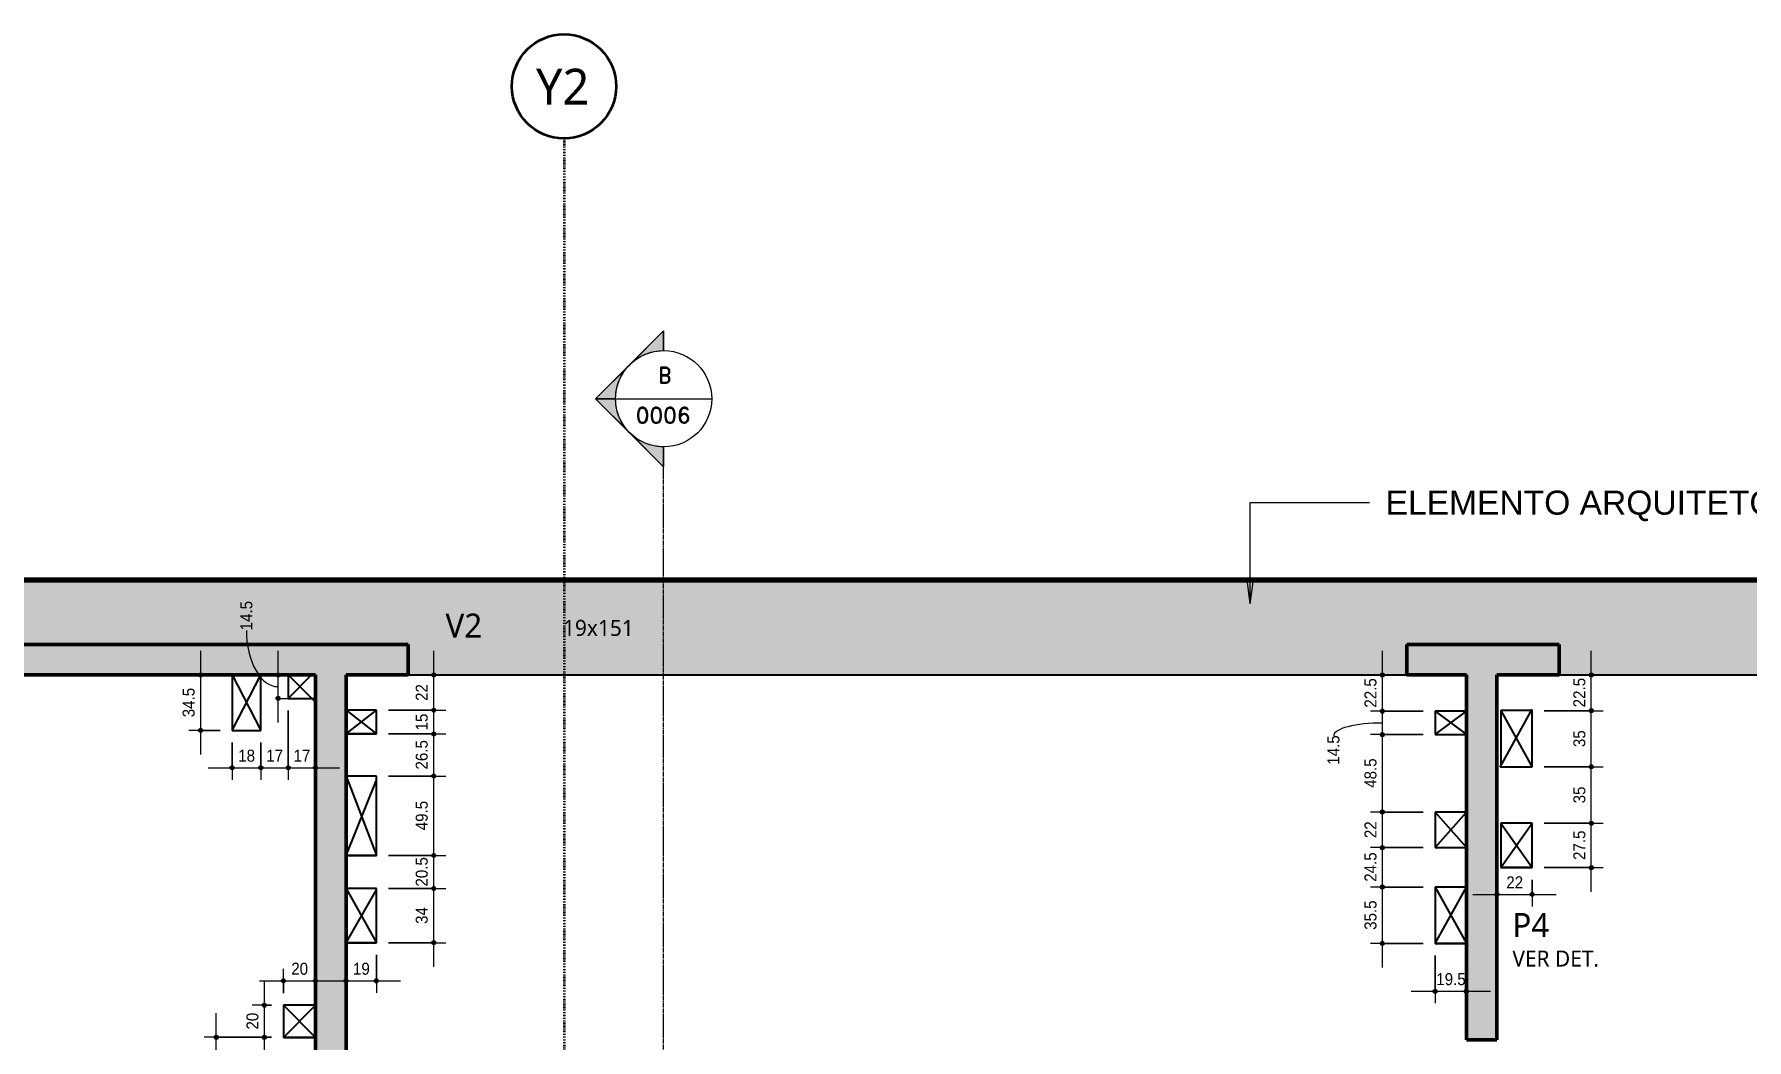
# Model space of a CAD drawing. Header units: centimetres. Extents: x -1984 to 34419, y -3196 to 88064.
# Drawn here: x -82 to 986, y 461 to 1088 of the extents above; entities that cross this region are included whole.
import ezdxf

# ---------------------------------------------------------------- set-up
doc = ezdxf.new("R2010")
doc.units = ezdxf.units.CM
doc.linetypes.add('Centro de 6 mm', pattern=[1.32, 0.6, -0.24, 0.24, -0.24])
doc.linetypes.add('Dash dot', pattern=[1.5875, 0.635, -0.47625, 0, -0.47625])
for name, color, linetype, lineweight in [('A-ANNO-DIMS', 7, 'Continuous', 9), ('A-ANNO-DIMS-50', 7, 'Continuous', 9), ('A-DETL-THIN', 7, 'Continuous', 25), ('A-FLOR', 7, 'Continuous', 25), ('G-ANNO-SYMB', 7, 'Continuous', 9), ('G-ANNO-TEXT', 7, 'Continuous', 9), ('S-BEAM', 7, 'Continuous', 25), ('S-BEAM-IDEN', 7, 'Continuous', 9), ('S-COLS', 7, 'Continuous', 25), ('S-COLS-IDEN', 7, 'Continuous', 9), ('S-GRID', 7, 'Continuous', 9), ('S-GRID-IDEN', 7, 'Continuous', 9)]:
    doc.layers.add(name, color=color, linetype=linetype, lineweight=lineweight)
doc.styles.add('Arial', font='arial.ttf', dxfattribs={"height": 15})
doc.styles.add('Arial_1', font='arial.ttf', dxfattribs={"width": 0.9, "height": 7.5})
doc.styles.add('Gadugi', font='gadugi.ttf', dxfattribs={"height": 15})
doc.styles.add('Gadugi_1', font='gadugi.ttf', dxfattribs={"height": 10})
doc.styles.add('Gadugi_2', font='gadugi.ttf', dxfattribs={"height": 0.2})
doc.styles.add('Gadugi_5', font='gadugi.ttf', dxfattribs={"height": 22.5})
doc.styles.add('RomanD', font='romand__.ttf', dxfattribs={"height": 10})
doc.dimstyles.new('PED_1_5mm_ESQ', dxfattribs={"dimscale": 30.48, "dimtxt": 7.651945, "dimasz": 0.328084, "dimexe": 0.246063, "dimexo": 0.246063, "dimgap": 0.049213, "dimtad": 1, "dimdec": 1, "dimrnd": 0.5, "dimdsep": 46, "dimtxsty": 'Arial_1', "dimblk1": 'DOTSMALL', "dimblk2": 'DOTSMALL', "dimsah": 1, "dimcen": 0.09, "dimdle": 0.492126, "dimazin": 0, "dimtfac": 1, "dimtdec": 4, "dimtix": 1, "dimtmove": 0, "dimatfit": 3, "dimfxl": 1, "dimtvp": 1, "dimtolj": 1, "dimtzin": 0, "dimarcsym": 2})
doc.dimstyles.new('PED_1_5mm_ESQ_2', dxfattribs={"dimscale": 30.48, "dimtxt": 7.651945, "dimasz": 0.328084, "dimexe": 0.246063, "dimexo": 0.246063, "dimgap": 0.049213, "dimtad": 1, "dimdec": 1, "dimrnd": 0.5, "dimdsep": 46, "dimtxsty": 'Arial_1', "dimblk1": 'DOTSMALL', "dimblk2": 'DOTSMALL', "dimsah": 1, "dimcen": 0.09, "dimdle": 0.492126, "dimazin": 0, "dimtfac": 1, "dimtdec": 4, "dimtix": 1, "dimtmove": 1, "dimatfit": 3, "dimfxl": 1, "dimtvp": 1, "dimtolj": 1, "dimtzin": 0, "dimarcsym": 2})

# ---------------------------------------------------------------- blocks, each defined once
blk = doc.blocks.new('TQS - Pilar Polig_5 - TQS Column-3763463-PL F 001 - FORMA DO 4º PAVIMENTO')
at = {"layer": 'S-COLS', "true_color": 0x808080}
blk.add_hatch(color=8, dxfattribs=at).paths.add_polyline_path([(9.7, 150.1), (-9.3, 150.1), (-9.3, -77.5), (-48, -77.5), (-48, -96.5), (47, -96.5), (47, -77.5), (9.7, -77.5), (9.7, -62.3)], flags=0)
at = {"layer": 'S-COLS', "lineweight": 50}
for p, q in [((-9.3, -77.5), (-9.3, 150.1)), ((-9.3, 150.1), (9.7, 150.1)), ((9.7, 150.1), (9.7, -77.5)), ((-48, -96.5), (-48, -77.5)), ((-48, -77.5), (-9.3, -77.5)), ((9.7, -77.5), (47, -77.5)), ((47, -77.5), (47, -96.5)), ((47, -96.5), (-48, -96.5))]:
    blk.add_line(p, q, dxfattribs=at)
blk = doc.blocks.new('PED_TAG_PILAR_R04 - PILAR VER DET_-2523782-PL F 001 - FORMA DO 4º PAVIMENTO')
at = {"layer": 'S-COLS-IDEN', "insert": (0.115, -0.633), "char_height": 0.2, "width": 1.37089, "attachment_point": 1, "style": 'Gadugi_2'}
blk.add_mtext('VER DET.', dxfattribs=at)
blk = doc.blocks.new('Corte - M_Cabeça do corte - Preenchida-2060824-PL F 001 - FORMA DO 4º PAVIMENTO')
at = {"layer": 'G-ANNO-SYMB'}
h = blk.add_hatch(color=256, dxfattribs=at)
edge = h.paths.add_edge_path(flags=0)
edge.add_line((-0.6, 0.849), (-0.6, 0.6))
edge.add_arc((-0.6, 0), 0.6, 90, 135)
edge.add_line((-1.024, 0.424), (-0.6, 0.849))
h = blk.add_hatch(color=256, dxfattribs=at)
edge = h.paths.add_edge_path(flags=0)
edge.add_line((-0.6, 0.849), (-0.176, 0.424))
edge.add_arc((-0.6, 0), 0.6, 45, 90)
edge.add_line((-0.6, 0.6), (-0.6, 0.849))
h = blk.add_hatch(color=256, dxfattribs=at)
edge = h.paths.add_edge_path(flags=0)
edge.add_line((-1.449, 0), (-1.024, 0.424))
edge.add_arc((-0.6, 0), 0.6, 135, 180)
edge.add_line((-1.2, 0), (-1.449, 0))
h = blk.add_hatch(color=256, dxfattribs=at)
edge = h.paths.add_edge_path(flags=0)
edge.add_line((0.249, 0), (0, 0))
edge.add_arc((-0.6, 0), 0.6, 360, 405)
edge.add_line((-0.176, 0.424), (0.249, 0))
for p, q in [((-0.6, 0.849), (-1.449, 0)), ((-0.6, 0.849), (-1.024, 0.424)), ((-0.6, 0.849), (0.249, 0)), ((-0.6, 0.6), (-0.6, 0.849)), ((-0.6, 0.849), (-0.6, 0.6)), ((-0.176, 0.424), (-0.6, 0.849)), ((-1.024, 0.424), (-1.449, 0)), ((0.249, 0), (-0.176, 0.424)), ((-1.449, 0), (-1.2, 0)), ((0, 0), (0.249, 0)), ((-1.2, 0), (-1.449, 0)), ((0, 0), (0.249, 0))]:
    blk.add_line(p, q, dxfattribs=at)
for start, end in [(360, 180), (90, 135), (45, 90), (135, 180), (360, 45), (180, 360)]:
    blk.add_arc((-0.6, 0), 0.6, start, end, dxfattribs=at)
blk = doc.blocks.new('Eixo - Y2-2173031-PL F 001 - FORMA DO 4º PAVIMENTO')
at = {"layer": 'S-GRID-IDEN', "color": 40, "lineweight": 35, "true_color": 0xffc000}
blk.add_circle((0, 0), 0.65, dxfattribs=at)
blk = doc.blocks.new('DIMBLOCK106-PL F 001 - FORMA DO 4º PAVIMENTO')
at = {"layer": 'A-ANNO-DIMS-50'}
h = blk.add_hatch(color=256, dxfattribs=at)
edge = h.paths.add_edge_path(flags=0)
edge.add_arc((41.1, 630.2), 1.25, 0, 360)
h = blk.add_hatch(color=256, dxfattribs=at)
edge = h.paths.add_edge_path(flags=0)
edge.add_arc((59, 630.2), 1.25, 0, 360)
for p, q in [((41.1, 646), (41.1, 622.7)), ((41.1, 630.2), (41.1, 646)), ((59, 646), (59, 622.7)), ((59, 630.2), (59, 646)), ((26.1, 630.2), (59, 630.2))]:
    blk.add_line(p, q, dxfattribs=at)
for centre in [(41.1, 630.2), (59, 630.2)]:
    blk.add_circle(centre, 1.25, dxfattribs=at)
at = {"layer": 'A-ANNO-DIMS-50', "color": 0, "insert": (44.9, 641.5), "char_height": 7.5, "width": 12.431, "attachment_point": 1, "line_spacing_factor": 0.941778, "style": 'Arial_1'}
blk.add_mtext('18', dxfattribs=at)
blk = doc.blocks.new('_DotSmall')
at = {"color": 0, "linetype": 'ByBlock', "const_width": 0.5}
blk.add_lwpolyline([(-0.0625, 0, 1), (0.0625, 0, 1)], format="xyb", close=True, dxfattribs=at)
blk = doc.blocks.new('DIMBLOCK107-PL F 001 - FORMA DO 4º PAVIMENTO')
at = {"layer": 'A-ANNO-DIMS-50'}
h = blk.add_hatch(color=256, dxfattribs=at)
edge = h.paths.add_edge_path(flags=0)
edge.add_arc((59, 630.2), 1.25, 0, 360)
h = blk.add_hatch(color=256, dxfattribs=at)
edge = h.paths.add_edge_path(flags=0)
edge.add_arc((76.1, 630.2), 1.25, 0, 360)
for p, q in [((76.1, 666), (76.1, 622.7)), ((76.1, 630.2), (76.1, 666)), ((59, 646), (59, 622.7)), ((59, 630.2), (59, 646)), ((59, 630.2), (76.1, 630.2))]:
    blk.add_line(p, q, dxfattribs=at)
for centre in [(59, 630.2), (76.1, 630.2)]:
    blk.add_circle(centre, 1.25, dxfattribs=at)
at = {"layer": 'A-ANNO-DIMS-50', "color": 0, "insert": (62.4, 641.5), "char_height": 7.5, "width": 12.431, "attachment_point": 1, "line_spacing_factor": 0.941778, "style": 'Arial_1'}
blk.add_mtext('17', dxfattribs=at)
blk = doc.blocks.new('DIMBLOCK108-PL F 001 - FORMA DO 4º PAVIMENTO')
at = {"layer": 'A-ANNO-DIMS-50'}
h = blk.add_hatch(color=256, dxfattribs=at)
edge = h.paths.add_edge_path(flags=0)
edge.add_arc((76.1, 630.2), 1.25, 0, 360)
h = blk.add_hatch(color=256, dxfattribs=at)
edge = h.paths.add_edge_path(flags=0)
edge.add_arc((93.1, 630.2), 1.25, 0, 360)
for p, q in [((76.1, 666), (76.1, 622.7)), ((76.1, 630.2), (76.1, 666)), ((93.1, 624.5), (93.1, 637.7)), ((76.1, 630.2), (108.1, 630.2)), ((93.1, 630.2), (93.1, 624.5))]:
    blk.add_line(p, q, dxfattribs=at)
for centre in [(76.1, 630.2), (93.1, 630.2)]:
    blk.add_circle(centre, 1.25, dxfattribs=at)
at = {"layer": 'A-ANNO-DIMS-50', "color": 0, "insert": (79.4, 641.5), "char_height": 7.5, "width": 12.431, "attachment_point": 1, "line_spacing_factor": 0.941778, "style": 'Arial_1'}
blk.add_mtext('17', dxfattribs=at)
blk = doc.blocks.new('DIMBLOCK109-PL F 001 - FORMA DO 4º PAVIMENTO')
at = {"layer": 'A-ANNO-DIMS-50'}
h = blk.add_hatch(color=256, dxfattribs=at)
edge = h.paths.add_edge_path(flags=0)
edge.add_arc((21.5, 688.1), 1.25, 0, 360)
h = blk.add_hatch(color=256, dxfattribs=at)
edge = h.paths.add_edge_path(flags=0)
edge.add_arc((21.5, 653.5), 1.25, 0, 360)
for p, q in [((21.5, 638.5), (21.5, 703.1)), ((27.2, 688.1), (14, 688.1)), ((21.5, 688.1), (27.2, 688.1)), ((33.6, 653.5), (14, 653.5)), ((21.5, 653.5), (33.6, 653.5))]:
    blk.add_line(p, q, dxfattribs=at)
for centre in [(21.5, 688.1), (21.5, 653.5)]:
    blk.add_circle(centre, 1.25, dxfattribs=at)
at = {"layer": 'A-ANNO-DIMS-50', "color": 0, "insert": (10.2, 661.7), "char_height": 7.5, "width": 21.755, "attachment_point": 1, "rotation": 90, "line_spacing_factor": 0.941778, "style": 'Arial_1'}
blk.add_mtext('34.5', dxfattribs=at)
blk = doc.blocks.new('DIMBLOCK110-PL F 001 - FORMA DO 4º PAVIMENTO')
at = {"layer": 'A-ANNO-DIMS-50'}
h = blk.add_hatch(color=256, dxfattribs=at)
edge = h.paths.add_edge_path(flags=0)
edge.add_arc((69.8, 688.1), 1.25, 0, 360)
h = blk.add_hatch(color=256, dxfattribs=at)
edge = h.paths.add_edge_path(flags=0)
edge.add_arc((69.8, 673.5), 1.25, 0, 360)
for p, q in [((69.8, 658.5), (69.8, 703.1)), ((75.6, 688.1), (62.3, 688.1)), ((69.8, 688.1), (75.6, 688.1)), ((68.6, 673.5), (77.3, 673.5)), ((69.8, 673.5), (68.6, 673.5))]:
    blk.add_line(p, q, dxfattribs=at)
for centre in [(69.8, 688.1), (69.8, 673.5)]:
    blk.add_circle(centre, 1.25, dxfattribs=at)
blk.add_ellipse((69.8, 715.9), major_axis=(0, 35.1), ratio=0.564673, start_param=1.570796, end_param=3.141593, dxfattribs=at)
at = {"layer": 'A-ANNO-DIMS-50', "color": 0, "insert": (46.2, 715.9), "char_height": 7.5, "width": 21.755, "attachment_point": 1, "rotation": 90, "line_spacing_factor": 0.941778, "style": 'Arial_1'}
blk.add_mtext('14.5', dxfattribs=at)
blk = doc.blocks.new('DIMBLOCK111-PL F 001 - FORMA DO 4º PAVIMENTO')
at = {"layer": 'A-ANNO-DIMS-50'}
h = blk.add_hatch(color=256, dxfattribs=at)
edge = h.paths.add_edge_path(flags=0)
edge.add_arc((166.9, 554.9), 1.25, 0, 360)
h = blk.add_hatch(color=256, dxfattribs=at)
edge = h.paths.add_edge_path(flags=0)
edge.add_arc((166.9, 521.1), 1.25, 0, 360)
for p, q in [((138.6, 554.9), (174.4, 554.9)), ((166.9, 554.9), (138.6, 554.9)), ((166.9, 506.1), (166.9, 554.9)), ((138.6, 521.1), (174.4, 521.1)), ((166.9, 521.1), (138.6, 521.1))]:
    blk.add_line(p, q, dxfattribs=at)
for centre in [(166.9, 554.9), (166.9, 521.1)]:
    blk.add_circle(centre, 1.25, dxfattribs=at)
at = {"layer": 'A-ANNO-DIMS-50', "color": 0, "insert": (155.6, 532.8), "char_height": 7.5, "width": 12.431, "attachment_point": 1, "rotation": 90, "line_spacing_factor": 0.941778, "style": 'Arial_1'}
blk.add_mtext('34', dxfattribs=at)
blk = doc.blocks.new('DIMBLOCK112-PL F 001 - FORMA DO 4º PAVIMENTO')
at = {"layer": 'A-ANNO-DIMS-50'}
h = blk.add_hatch(color=256, dxfattribs=at)
edge = h.paths.add_edge_path(flags=0)
edge.add_arc((166.9, 575.5), 1.25, 0, 360)
h = blk.add_hatch(color=256, dxfattribs=at)
edge = h.paths.add_edge_path(flags=0)
edge.add_arc((166.9, 554.9), 1.25, 0, 360)
for p, q in [((138.6, 575.5), (174.4, 575.5)), ((166.9, 575.5), (138.6, 575.5)), ((166.9, 554.9), (166.9, 575.5)), ((138.6, 554.9), (174.4, 554.9)), ((166.9, 554.9), (138.6, 554.9))]:
    blk.add_line(p, q, dxfattribs=at)
for centre in [(166.9, 575.5), (166.9, 554.9)]:
    blk.add_circle(centre, 1.25, dxfattribs=at)
at = {"layer": 'A-ANNO-DIMS-50', "color": 0, "insert": (155.6, 556.1), "char_height": 7.5, "width": 21.755, "attachment_point": 1, "rotation": 90, "line_spacing_factor": 0.941778, "style": 'Arial_1'}
blk.add_mtext('20.5', dxfattribs=at)
blk = doc.blocks.new('DIMBLOCK113-PL F 001 - FORMA DO 4º PAVIMENTO')
at = {"layer": 'A-ANNO-DIMS-50'}
h = blk.add_hatch(color=256, dxfattribs=at)
edge = h.paths.add_edge_path(flags=0)
edge.add_arc((166.9, 625), 1.25, 0, 360)
h = blk.add_hatch(color=256, dxfattribs=at)
edge = h.paths.add_edge_path(flags=0)
edge.add_arc((166.9, 575.5), 1.25, 0, 360)
for p, q in [((138.6, 625), (174.4, 625)), ((166.9, 625), (138.6, 625)), ((166.9, 575.5), (166.9, 625)), ((138.6, 575.5), (174.4, 575.5)), ((166.9, 575.5), (138.6, 575.5))]:
    blk.add_line(p, q, dxfattribs=at)
for centre in [(166.9, 625), (166.9, 575.5)]:
    blk.add_circle(centre, 1.25, dxfattribs=at)
at = {"layer": 'A-ANNO-DIMS-50', "color": 0, "insert": (155.6, 591.2), "char_height": 7.5, "width": 21.755, "attachment_point": 1, "rotation": 90, "line_spacing_factor": 0.941778, "style": 'Arial_1'}
blk.add_mtext('49.5', dxfattribs=at)
blk = doc.blocks.new('DIMBLOCK114-PL F 001 - FORMA DO 4º PAVIMENTO')
at = {"layer": 'A-ANNO-DIMS-50'}
h = blk.add_hatch(color=256, dxfattribs=at)
edge = h.paths.add_edge_path(flags=0)
edge.add_arc((166.9, 651.3), 1.25, 0, 360)
h = blk.add_hatch(color=256, dxfattribs=at)
edge = h.paths.add_edge_path(flags=0)
edge.add_arc((166.9, 625), 1.25, 0, 360)
for p, q in [((138.6, 651.3), (174.4, 651.3)), ((166.9, 651.3), (138.6, 651.3)), ((166.9, 625), (166.9, 651.3)), ((138.6, 625), (174.4, 625)), ((166.9, 625), (138.6, 625))]:
    blk.add_line(p, q, dxfattribs=at)
for centre in [(166.9, 651.3), (166.9, 625)]:
    blk.add_circle(centre, 1.25, dxfattribs=at)
at = {"layer": 'A-ANNO-DIMS-50', "color": 0, "insert": (155.6, 629.1), "char_height": 7.5, "width": 21.755, "attachment_point": 1, "rotation": 90, "line_spacing_factor": 0.941778, "style": 'Arial_1'}
blk.add_mtext('26.5', dxfattribs=at)
blk = doc.blocks.new('DIMBLOCK115-PL F 001 - FORMA DO 4º PAVIMENTO')
at = {"layer": 'A-ANNO-DIMS-50'}
h = blk.add_hatch(color=256, dxfattribs=at)
edge = h.paths.add_edge_path(flags=0)
edge.add_arc((166.9, 666.1), 1.25, 0, 360)
h = blk.add_hatch(color=256, dxfattribs=at)
edge = h.paths.add_edge_path(flags=0)
edge.add_arc((166.9, 651.3), 1.25, 0, 360)
for p, q in [((138.6, 666.1), (174.4, 666.1)), ((166.9, 666.1), (138.6, 666.1)), ((166.9, 651.3), (166.9, 666.1)), ((138.6, 651.3), (174.4, 651.3)), ((166.9, 651.3), (138.6, 651.3))]:
    blk.add_line(p, q, dxfattribs=at)
for centre in [(166.9, 666.1), (166.9, 651.3)]:
    blk.add_circle(centre, 1.25, dxfattribs=at)
at = {"layer": 'A-ANNO-DIMS-50', "color": 0, "insert": (155.6, 653.5), "char_height": 7.5, "width": 12.431, "attachment_point": 1, "rotation": 90, "line_spacing_factor": 0.941778, "style": 'Arial_1'}
blk.add_mtext('15', dxfattribs=at)
blk = doc.blocks.new('DIMBLOCK116-PL F 001 - FORMA DO 4º PAVIMENTO')
at = {"layer": 'A-ANNO-DIMS-50'}
h = blk.add_hatch(color=256, dxfattribs=at)
edge = h.paths.add_edge_path(flags=0)
edge.add_arc((166.9, 688.1), 1.25, 0, 360)
h = blk.add_hatch(color=256, dxfattribs=at)
edge = h.paths.add_edge_path(flags=0)
edge.add_arc((166.9, 666.1), 1.25, 0, 360)
for p, q in [((166.9, 666.1), (166.9, 703.1)), ((158.4, 688.1), (174.4, 688.1)), ((166.9, 688.1), (158.4, 688.1)), ((138.6, 666.1), (174.4, 666.1)), ((166.9, 666.1), (138.6, 666.1))]:
    blk.add_line(p, q, dxfattribs=at)
for centre in [(166.9, 688.1), (166.9, 666.1)]:
    blk.add_circle(centre, 1.25, dxfattribs=at)
at = {"layer": 'A-ANNO-DIMS-50', "color": 0, "insert": (155.6, 671.9), "char_height": 7.5, "width": 12.431, "attachment_point": 1, "rotation": 90, "line_spacing_factor": 0.941778, "style": 'Arial_1'}
blk.add_mtext('22', dxfattribs=at)
blk = doc.blocks.new('DIMBLOCK117-PL F 001 - FORMA DO 4º PAVIMENTO')
at = {"layer": 'A-ANNO-DIMS-50'}
h = blk.add_hatch(color=256, dxfattribs=at)
edge = h.paths.add_edge_path(flags=0)
edge.add_arc((112.1, 497.3), 1.25, 0, 360)
h = blk.add_hatch(color=256, dxfattribs=at)
edge = h.paths.add_edge_path(flags=0)
edge.add_arc((131.1, 497.3), 1.25, 0, 360)
for p, q in [((131.1, 513.6), (131.1, 489.8)), ((131.1, 497.3), (131.1, 513.6)), ((112.1, 491.6), (112.1, 504.8)), ((97.1, 497.3), (146.1, 497.3)), ((112.1, 497.3), (112.1, 491.6))]:
    blk.add_line(p, q, dxfattribs=at)
for centre in [(112.1, 497.3), (131.1, 497.3)]:
    blk.add_circle(centre, 1.25, dxfattribs=at)
at = {"layer": 'A-ANNO-DIMS-50', "color": 0, "insert": (116.5, 508.6), "char_height": 7.5, "width": 12.431, "attachment_point": 1, "line_spacing_factor": 0.941778, "style": 'Arial_1'}
blk.add_mtext('19', dxfattribs=at)
blk = doc.blocks.new('DIMBLOCK118-PL F 001 - FORMA DO 4º PAVIMENTO')
at = {"layer": 'A-ANNO-DIMS-50'}
h = blk.add_hatch(color=256, dxfattribs=at)
edge = h.paths.add_edge_path(flags=0)
edge.add_arc((61.2, 482.1), 1.25, 0, 360)
h = blk.add_hatch(color=256, dxfattribs=at)
edge = h.paths.add_edge_path(flags=0)
edge.add_arc((61.2, 462.1), 1.25, 0, 360)
for p, q in [((61.2, 447.1), (61.2, 497.1)), ((65.6, 482.1), (53.7, 482.1)), ((61.2, 482.1), (65.6, 482.1)), ((65.6, 462.1), (53.7, 462.1)), ((61.2, 462.1), (65.6, 462.1))]:
    blk.add_line(p, q, dxfattribs=at)
for centre in [(61.2, 482.1), (61.2, 462.1)]:
    blk.add_circle(centre, 1.25, dxfattribs=at)
at = {"layer": 'A-ANNO-DIMS-50', "color": 0, "insert": (50, 466.9), "char_height": 7.5, "width": 12.431, "attachment_point": 1, "rotation": 90, "line_spacing_factor": 0.941778, "style": 'Arial_1'}
blk.add_mtext('20', dxfattribs=at)
blk = doc.blocks.new('DIMBLOCK119-PL F 001 - FORMA DO 4º PAVIMENTO')
at = {"layer": 'A-ANNO-DIMS-50'}
h = blk.add_hatch(color=256, dxfattribs=at)
edge = h.paths.add_edge_path(flags=0)
edge.add_arc((73.1, 497.3), 1.25, 0, 360)
h = blk.add_hatch(color=256, dxfattribs=at)
edge = h.paths.add_edge_path(flags=0)
edge.add_arc((93.1, 497.3), 1.25, 0, 360)
for p, q in [((73.1, 489.6), (73.1, 504.8)), ((93.1, 491.6), (93.1, 504.8)), ((58.1, 497.3), (108.1, 497.3)), ((73.1, 497.3), (73.1, 489.6)), ((93.1, 497.3), (93.1, 491.6))]:
    blk.add_line(p, q, dxfattribs=at)
for centre in [(73.1, 497.3), (93.1, 497.3)]:
    blk.add_circle(centre, 1.25, dxfattribs=at)
at = {"layer": 'A-ANNO-DIMS-50', "color": 0, "insert": (78, 508.6), "char_height": 7.5, "width": 12.431, "attachment_point": 1, "line_spacing_factor": 0.941778, "style": 'Arial_1'}
blk.add_mtext('20', dxfattribs=at)
blk = doc.blocks.new('DIMBLOCK129-PL F 001 - FORMA DO 4º PAVIMENTO')
at = {"layer": 'A-ANNO-DIMS-50'}
h = blk.add_hatch(color=256, dxfattribs=at)
edge = h.paths.add_edge_path(flags=0)
edge.add_arc((31.2, 462.1), 1.25, 0, 360)
h = blk.add_hatch(color=256, dxfattribs=at)
edge = h.paths.add_edge_path(flags=0)
edge.add_arc((31.2, 378.1), 1.25, 0, 360)
for p, q in [((31.2, 378.1), (31.2, 477.1)), ((65.6, 462.1), (23.7, 462.1)), ((31.2, 462.1), (65.6, 462.1)), ((65.6, 378.1), (23.7, 378.1)), ((31.2, 378.1), (65.6, 378.1))]:
    blk.add_line(p, q, dxfattribs=at)
for centre in [(31.2, 462.1), (31.2, 378.1)]:
    blk.add_circle(centre, 1.25, dxfattribs=at)
at = {"layer": 'A-ANNO-DIMS-50', "color": 0, "insert": (20, 414.9), "char_height": 7.5, "width": 12.431, "attachment_point": 1, "rotation": 90, "line_spacing_factor": 0.941778, "style": 'Arial_1'}
blk.add_mtext('84', dxfattribs=at)
blk = doc.blocks.new('DIMBLOCK142-PL F 001 - FORMA DO 4º PAVIMENTO')
at = {"layer": 'A-ANNO-DIMS-50'}
h = blk.add_hatch(color=256, dxfattribs=at)
edge = h.paths.add_edge_path(flags=0)
edge.add_arc((758.7, 555.8), 1.25, 0, 360)
h = blk.add_hatch(color=256, dxfattribs=at)
edge = h.paths.add_edge_path(flags=0)
edge.add_arc((758.7, 520.6), 1.25, 0, 360)
for p, q in [((784.1, 555.8), (751.2, 555.8)), ((758.7, 505.6), (758.7, 555.8)), ((758.7, 555.8), (784.1, 555.8)), ((784.1, 520.6), (751.2, 520.6)), ((758.7, 520.6), (784.1, 520.6))]:
    blk.add_line(p, q, dxfattribs=at)
for centre in [(758.7, 555.8), (758.7, 520.6)]:
    blk.add_circle(centre, 1.25, dxfattribs=at)
at = {"layer": 'A-ANNO-DIMS-50', "color": 0, "insert": (747.5, 529.1), "char_height": 7.5, "width": 21.755, "attachment_point": 1, "rotation": 90, "line_spacing_factor": 0.941778, "style": 'Arial_1'}
blk.add_mtext('35.5', dxfattribs=at)
blk = doc.blocks.new('DIMBLOCK143-PL F 001 - FORMA DO 4º PAVIMENTO')
at = {"layer": 'A-ANNO-DIMS-50'}
h = blk.add_hatch(color=256, dxfattribs=at)
edge = h.paths.add_edge_path(flags=0)
edge.add_arc((758.7, 580.4), 1.25, 0, 360)
h = blk.add_hatch(color=256, dxfattribs=at)
edge = h.paths.add_edge_path(flags=0)
edge.add_arc((758.7, 555.8), 1.25, 0, 360)
for p, q in [((784.1, 580.4), (751.2, 580.4)), ((758.7, 555.8), (758.7, 580.4)), ((758.7, 580.4), (784.1, 580.4)), ((784.1, 555.8), (751.2, 555.8)), ((758.7, 555.8), (784.1, 555.8))]:
    blk.add_line(p, q, dxfattribs=at)
for centre in [(758.7, 580.4), (758.7, 555.8)]:
    blk.add_circle(centre, 1.25, dxfattribs=at)
at = {"layer": 'A-ANNO-DIMS-50', "color": 0, "insert": (747.5, 559.1), "char_height": 7.5, "width": 21.755, "attachment_point": 1, "rotation": 90, "line_spacing_factor": 0.941778, "style": 'Arial_1'}
blk.add_mtext('24.5', dxfattribs=at)
blk = doc.blocks.new('DIMBLOCK144-PL F 001 - FORMA DO 4º PAVIMENTO')
at = {"layer": 'A-ANNO-DIMS-50'}
h = blk.add_hatch(color=256, dxfattribs=at)
edge = h.paths.add_edge_path(flags=0)
edge.add_arc((758.7, 602.6), 1.25, 0, 360)
h = blk.add_hatch(color=256, dxfattribs=at)
edge = h.paths.add_edge_path(flags=0)
edge.add_arc((758.7, 580.4), 1.25, 0, 360)
for p, q in [((784.1, 602.6), (751.2, 602.6)), ((758.7, 580.4), (758.7, 602.6)), ((758.7, 602.6), (784.1, 602.6)), ((784.1, 580.4), (751.2, 580.4)), ((758.7, 580.4), (784.1, 580.4))]:
    blk.add_line(p, q, dxfattribs=at)
for centre in [(758.7, 602.6), (758.7, 580.4)]:
    blk.add_circle(centre, 1.25, dxfattribs=at)
at = {"layer": 'A-ANNO-DIMS-50', "color": 0, "insert": (747.5, 586.3), "char_height": 7.5, "width": 12.431, "attachment_point": 1, "rotation": 90, "line_spacing_factor": 0.941778, "style": 'Arial_1'}
blk.add_mtext('22', dxfattribs=at)
blk = doc.blocks.new('DIMBLOCK145-PL F 001 - FORMA DO 4º PAVIMENTO')
at = {"layer": 'A-ANNO-DIMS-50'}
h = blk.add_hatch(color=256, dxfattribs=at)
edge = h.paths.add_edge_path(flags=0)
edge.add_arc((758.7, 650.9), 1.25, 0, 360)
h = blk.add_hatch(color=256, dxfattribs=at)
edge = h.paths.add_edge_path(flags=0)
edge.add_arc((758.7, 602.6), 1.25, 0, 360)
for p, q in [((784.1, 650.9), (751.2, 650.9)), ((758.7, 602.6), (758.7, 650.9)), ((758.7, 650.9), (784.1, 650.9)), ((784.1, 602.6), (751.2, 602.6)), ((758.7, 602.6), (784.1, 602.6))]:
    blk.add_line(p, q, dxfattribs=at)
for centre in [(758.7, 650.9), (758.7, 602.6)]:
    blk.add_circle(centre, 1.25, dxfattribs=at)
at = {"layer": 'A-ANNO-DIMS-50', "color": 0, "insert": (747.5, 617.7), "char_height": 7.5, "width": 21.755, "attachment_point": 1, "rotation": 90, "line_spacing_factor": 0.941778, "style": 'Arial_1'}
blk.add_mtext('48.5', dxfattribs=at)
blk = doc.blocks.new('DIMBLOCK146-PL F 001 - FORMA DO 4º PAVIMENTO')
at = {"layer": 'A-ANNO-DIMS-50'}
h = blk.add_hatch(color=256, dxfattribs=at)
edge = h.paths.add_edge_path(flags=0)
edge.add_arc((758.7, 665.5), 1.25, 0, 360)
h = blk.add_hatch(color=256, dxfattribs=at)
edge = h.paths.add_edge_path(flags=0)
edge.add_arc((758.7, 650.9), 1.25, 0, 360)
for p, q in [((784.1, 665.5), (751.2, 665.5)), ((758.7, 650.9), (758.7, 665.5)), ((758.7, 665.5), (784.1, 665.5)), ((784.1, 650.9), (751.2, 650.9)), ((758.7, 650.9), (784.1, 650.9))]:
    blk.add_line(p, q, dxfattribs=at)
for centre in [(758.7, 665.5), (758.7, 650.9)]:
    blk.add_circle(centre, 1.25, dxfattribs=at)
blk.add_ellipse((758.7, 650.2), major_axis=(30.4, 0), ratio=0.260684, start_param=1.570796, end_param=3.141593, dxfattribs=at)
at = {"layer": 'A-ANNO-DIMS-50', "color": 0, "insert": (724.4, 632.1), "char_height": 7.5, "width": 21.755, "attachment_point": 1, "rotation": 90, "line_spacing_factor": 0.941778, "style": 'Arial_1'}
blk.add_mtext('14.5', dxfattribs=at)
blk = doc.blocks.new('DIMBLOCK147-PL F 001 - FORMA DO 4º PAVIMENTO')
at = {"layer": 'A-ANNO-DIMS-50'}
h = blk.add_hatch(color=256, dxfattribs=at)
edge = h.paths.add_edge_path(flags=0)
edge.add_arc((758.7, 688.1), 1.25, 0, 360)
h = blk.add_hatch(color=256, dxfattribs=at)
edge = h.paths.add_edge_path(flags=0)
edge.add_arc((758.7, 665.5), 1.25, 0, 360)
for p, q in [((758.7, 665.5), (758.7, 703.1)), ((766.4, 688.1), (751.2, 688.1)), ((758.7, 688.1), (766.4, 688.1)), ((784.1, 665.5), (751.2, 665.5)), ((758.7, 665.5), (784.1, 665.5))]:
    blk.add_line(p, q, dxfattribs=at)
for centre in [(758.7, 688.1), (758.7, 665.5)]:
    blk.add_circle(centre, 1.25, dxfattribs=at)
at = {"layer": 'A-ANNO-DIMS-50', "color": 0, "insert": (747.5, 667.7), "char_height": 7.5, "width": 21.755, "attachment_point": 1, "rotation": 90, "line_spacing_factor": 0.941778, "style": 'Arial_1'}
blk.add_mtext('22.5', dxfattribs=at)
blk = doc.blocks.new('DIMBLOCK148-PL F 001 - FORMA DO 4º PAVIMENTO')
at = {"layer": 'A-ANNO-DIMS-50'}
h = blk.add_hatch(color=256, dxfattribs=at)
edge = h.paths.add_edge_path(flags=0)
edge.add_arc((791.6, 490.8), 1.25, 0, 360)
h = blk.add_hatch(color=256, dxfattribs=at)
edge = h.paths.add_edge_path(flags=0)
edge.add_arc((811.1, 490.8), 1.25, 0, 360)
for p, q in [((791.6, 513.1), (791.6, 483.3)), ((791.6, 490.8), (791.6, 513.1)), ((811.1, 485.1), (811.1, 498.3)), ((776.6, 490.8), (826.1, 490.8)), ((811.1, 490.8), (811.1, 485.1))]:
    blk.add_line(p, q, dxfattribs=at)
for centre in [(791.6, 490.8), (811.1, 490.8)]:
    blk.add_circle(centre, 1.25, dxfattribs=at)
at = {"layer": 'A-ANNO-DIMS-50', "color": 0, "insert": (792.3, 502.1), "char_height": 7.5, "width": 21.755, "attachment_point": 1, "line_spacing_factor": 0.941778, "style": 'Arial_1'}
blk.add_mtext('19.5', dxfattribs=at)
blk = doc.blocks.new('DIMBLOCK149-PL F 001 - FORMA DO 4º PAVIMENTO')
at = {"layer": 'A-ANNO-DIMS-50'}
h = blk.add_hatch(color=256, dxfattribs=at)
edge = h.paths.add_edge_path(flags=0)
edge.add_arc((889, 595.6), 1.25, 0, 360)
h = blk.add_hatch(color=256, dxfattribs=at)
edge = h.paths.add_edge_path(flags=0)
edge.add_arc((889, 567.9), 1.25, 0, 360)
for p, q in [((859.6, 595.6), (896.5, 595.6)), ((889, 595.6), (859.6, 595.6)), ((889, 552.9), (889, 595.6)), ((859.6, 567.9), (896.5, 567.9)), ((889, 567.9), (859.6, 567.9))]:
    blk.add_line(p, q, dxfattribs=at)
for centre in [(889, 595.6), (889, 567.9)]:
    blk.add_circle(centre, 1.25, dxfattribs=at)
at = {"layer": 'A-ANNO-DIMS-50', "color": 0, "insert": (877.8, 572.7), "char_height": 7.5, "width": 21.755, "attachment_point": 1, "rotation": 90, "line_spacing_factor": 0.941778, "style": 'Arial_1'}
blk.add_mtext('27.5', dxfattribs=at)
blk = doc.blocks.new('DIMBLOCK150-PL F 001 - FORMA DO 4º PAVIMENTO')
at = {"layer": 'A-ANNO-DIMS-50'}
h = blk.add_hatch(color=256, dxfattribs=at)
edge = h.paths.add_edge_path(flags=0)
edge.add_arc((889, 630.8), 1.25, 0, 360)
h = blk.add_hatch(color=256, dxfattribs=at)
edge = h.paths.add_edge_path(flags=0)
edge.add_arc((889, 595.6), 1.25, 0, 360)
for p, q in [((859.6, 630.8), (896.5, 630.8)), ((889, 630.8), (859.6, 630.8)), ((889, 595.6), (889, 630.8)), ((859.6, 595.6), (896.5, 595.6)), ((889, 595.6), (859.6, 595.6))]:
    blk.add_line(p, q, dxfattribs=at)
for centre in [(889, 630.8), (889, 595.6)]:
    blk.add_circle(centre, 1.25, dxfattribs=at)
at = {"layer": 'A-ANNO-DIMS-50', "color": 0, "insert": (877.8, 608), "char_height": 7.5, "width": 12.431, "attachment_point": 1, "rotation": 90, "line_spacing_factor": 0.941778, "style": 'Arial_1'}
blk.add_mtext('35', dxfattribs=at)
blk = doc.blocks.new('DIMBLOCK151-PL F 001 - FORMA DO 4º PAVIMENTO')
at = {"layer": 'A-ANNO-DIMS-50'}
h = blk.add_hatch(color=256, dxfattribs=at)
edge = h.paths.add_edge_path(flags=0)
edge.add_arc((889, 665.8), 1.25, 0, 360)
h = blk.add_hatch(color=256, dxfattribs=at)
edge = h.paths.add_edge_path(flags=0)
edge.add_arc((889, 630.8), 1.25, 0, 360)
for p, q in [((859.6, 665.8), (896.5, 665.8)), ((889, 665.8), (859.6, 665.8)), ((889, 630.8), (889, 665.8)), ((859.6, 630.8), (896.5, 630.8)), ((889, 630.8), (859.6, 630.8))]:
    blk.add_line(p, q, dxfattribs=at)
for centre in [(889, 665.8), (889, 630.8)]:
    blk.add_circle(centre, 1.25, dxfattribs=at)
at = {"layer": 'A-ANNO-DIMS-50', "color": 0, "insert": (877.8, 643.1), "char_height": 7.5, "width": 12.431, "attachment_point": 1, "rotation": 90, "line_spacing_factor": 0.941778, "style": 'Arial_1'}
blk.add_mtext('35', dxfattribs=at)
blk = doc.blocks.new('DIMBLOCK152-PL F 001 - FORMA DO 4º PAVIMENTO')
at = {"layer": 'A-ANNO-DIMS-50'}
h = blk.add_hatch(color=256, dxfattribs=at)
edge = h.paths.add_edge_path(flags=0)
edge.add_arc((889, 688.1), 1.25, 0, 360)
h = blk.add_hatch(color=256, dxfattribs=at)
edge = h.paths.add_edge_path(flags=0)
edge.add_arc((889, 665.8), 1.25, 0, 360)
for p, q in [((889, 665.8), (889, 703.1)), ((876.4, 688.1), (896.5, 688.1)), ((889, 688.1), (876.4, 688.1)), ((859.6, 665.8), (896.5, 665.8)), ((889, 665.8), (859.6, 665.8))]:
    blk.add_line(p, q, dxfattribs=at)
for centre in [(889, 688.1), (889, 665.8)]:
    blk.add_circle(centre, 1.25, dxfattribs=at)
at = {"layer": 'A-ANNO-DIMS-50', "color": 0, "insert": (877.8, 667.9), "char_height": 7.5, "width": 21.755, "attachment_point": 1, "rotation": 90, "line_spacing_factor": 0.941778, "style": 'Arial_1'}
blk.add_mtext('22.5', dxfattribs=at)
blk = doc.blocks.new('DIMBLOCK153-PL F 001 - FORMA DO 4º PAVIMENTO')
at = {"layer": 'A-ANNO-DIMS-50'}
h = blk.add_hatch(color=256, dxfattribs=at)
edge = h.paths.add_edge_path(flags=0)
edge.add_arc((830.1, 551.2), 1.25, 0, 360)
h = blk.add_hatch(color=256, dxfattribs=at)
edge = h.paths.add_edge_path(flags=0)
edge.add_arc((852.1, 551.2), 1.25, 0, 360)
for p, q in [((830.1, 545.5), (830.1, 558.7)), ((852.1, 560.4), (852.1, 543.7)), ((852.1, 551.2), (852.1, 560.4)), ((815.1, 551.2), (867.1, 551.2)), ((830.1, 551.2), (830.1, 545.5))]:
    blk.add_line(p, q, dxfattribs=at)
for centre in [(830.1, 551.2), (852.1, 551.2)]:
    blk.add_circle(centre, 1.25, dxfattribs=at)
at = {"layer": 'A-ANNO-DIMS-50', "color": 0, "insert": (836, 562.5), "char_height": 7.5, "width": 12.431, "attachment_point": 1, "line_spacing_factor": 0.941778, "style": 'Arial_1'}
blk.add_mtext('22', dxfattribs=at)

msp = doc.modelspace()

# ---------------------------------------------------------------- hatches: boundary and pattern name
at = {"layer": 'S-BEAM', "true_color": 0xffffcc}
msp.add_hatch(color=7, dxfattribs=at).paths.add_polyline_path([(868.9, 707.12), (1308.64, 707.12), (1308.64, 747.12), (-1360.86, 747.12), (-1360.86, 707.12), (830.15, 707.12)], flags=0)
at = {"layer": 'S-BEAM', "true_color": 0xccffcc}
for points in [[(150.88, 688.12), (773.9, 688.12), (773.9, 707.12), (150.88, 707.12)], [(1333.15, 688.12), (1333.15, 707.12), (868.9, 707.12), (868.9, 688.12), (1308.65, 688.12)]]:
    msp.add_hatch(color=254, dxfattribs=at).paths.add_polyline_path(points, flags=0)
at = {"layer": 'S-COLS', "true_color": 0x808080}
msp.add_hatch(color=8, dxfattribs=at).paths.add_polyline_path([(93.14, 452.12), (112.14, 452.12), (112.14, 688.12), (150.88, 688.12), (150.88, 707.12), (-386.11, 707.12), (-386.11, 688.12), (-347.36, 688.12), (-347.36, 452.12), (-328.36, 452.12), (-328.36, 688.12), (93.14, 688.12), (93.14, 672.95)], flags=0)

# ---------------------------------------------------------------- linework, layer by layer
at = {"layer": 'A-DETL-THIN'}
for p, q in [((41.12, 688.12), (59.03, 653.48)), ((41.12, 653.48), (59.03, 688.12)), ((76.1, 688.12), (93.14, 671.08)), ((76.1, 673.51), (90.7, 688.12)), ((112.14, 666.11), (131.14, 651.33)), ((112.14, 651.33), (131.14, 666.11)), ((791.64, 665.47), (811.15, 650.86)), ((791.64, 650.86), (811.15, 665.47)), ((832.14, 630.53), (852.14, 666.67)), ((832.59, 665.85), (852.14, 630.53)), ((131.14, 651.33), (112.14, 651.33)), ((852.14, 630.53), (832.14, 630.53)), ((112.14, 625.02), (131.14, 575.5)), ((112.14, 575.5), (131.14, 622.53)), ((791.64, 602.57), (811.15, 580.44)), ((791.64, 580.44), (811.15, 602.57)), ((832.59, 595.56), (852.14, 567.92)), ((832.59, 567.92), (852.14, 595.56)), ((131.14, 575.5), (112.14, 575.5)), ((852.14, 567.92), (832.59, 567.92)), ((791.64, 555.82), (811.15, 520.56)), ((791.64, 520.56), (811.15, 555.82)), ((112.14, 554.9), (131.14, 521.06)), ((112.14, 521.06), (131.14, 553.97)), ((131.14, 521.06), (112.14, 521.06)), ((811.15, 520.56), (791.64, 520.56)), ((73.14, 482.05), (93.14, 462.05)), ((73.14, 462.05), (93.14, 482.05)), ((93.14, 462.05), (73.14, 462.05))]:
    msp.add_line(p, q, dxfattribs=at)
at = {"layer": 'A-FLOR'}
for p, q in [((41.12, 688.12), (41.12, 653.48)), ((59.03, 653.48), (59.03, 688.12)), ((76.1, 688.12), (76.1, 673.51)), ((76.1, 673.51), (93.14, 673.51)), ((131.14, 666.11), (112.14, 666.11)), ((131.14, 651.33), (131.14, 666.11)), ((811.15, 665.47), (791.64, 665.47)), ((791.64, 665.47), (791.64, 650.86)), ((832.59, 665.85), (832.59, 630.8)), ((852.14, 665.85), (832.59, 665.85)), ((852.14, 630.8), (852.14, 665.85)), ((41.12, 653.48), (59.03, 653.48)), ((112.14, 651.33), (131.14, 651.33)), ((791.64, 650.86), (811.15, 650.86)), ((832.59, 630.8), (852.14, 630.8)), ((131.14, 625.02), (112.14, 625.02)), ((131.14, 575.5), (131.14, 625.02)), ((811.15, 602.57), (791.64, 602.57)), ((791.64, 602.57), (791.64, 580.44)), ((832.59, 595.56), (832.59, 567.92)), ((852.14, 595.56), (832.59, 595.56)), ((852.14, 567.92), (852.14, 595.56)), ((791.64, 580.44), (811.15, 580.44)), ((112.14, 575.5), (131.14, 575.5)), ((832.59, 567.92), (852.14, 567.92)), ((811.15, 555.82), (791.64, 555.82)), ((791.64, 555.82), (791.64, 520.56)), ((131.14, 554.9), (112.14, 554.9)), ((131.14, 521.06), (131.14, 554.9)), ((112.14, 521.06), (131.14, 521.06)), ((791.64, 520.56), (811.15, 520.56)), ((93.14, 482.05), (73.14, 482.05)), ((73.14, 482.05), (73.14, 462.05)), ((73.14, 462.05), (93.14, 462.05))]:
    msp.add_line(p, q, dxfattribs=at)
at = {"layer": 'G-ANNO-SYMB'}
msp.add_line((280.31, 860.38), (340.31, 860.38), dxfattribs=at)
at = {"layer": 'G-ANNO-SYMB', "linetype": 'Centro de 6 mm'}
msp.add_line((310.31, -998.25), (310.31, 830.38), dxfattribs=at)
at = {"layer": 'G-ANNO-TEXT'}
for p, q in [((676.24, 795.58), (750.66, 795.58)), ((676.24, 732.54), (676.24, 795.58)), ((676.24, 732.54), (674.27, 747.54)), ((676.24, 732.54), (678.22, 747.54))]:
    msp.add_line(p, q, dxfattribs=at)
at = {"layer": 'S-BEAM', "color": 190, "lineweight": 70, "true_color": 0x8000ff}
msp.add_line((1308.64, 747.12), (-1360.86, 747.12), dxfattribs=at)
at = {"layer": 'S-BEAM'}
for p, q in [((150.88, 688.12), (773.9, 688.12)), ((868.9, 688.12), (1333.15, 688.12))]:
    msp.add_line(p, q, dxfattribs=at)
at = {"layer": 'S-COLS', "lineweight": 50}
for p, q in [((-386.11, 707.12), (150.88, 707.12)), ((150.88, 707.12), (150.88, 688.12)), ((93.14, 688.12), (-328.36, 688.12)), ((93.14, 452.12), (93.14, 688.12)), ((150.88, 688.12), (112.14, 688.12)), ((112.14, 688.12), (112.14, 452.12))]:
    msp.add_line(p, q, dxfattribs=at)
at = {"layer": 'S-GRID', "color": 40, "linetype": 'Dash dot', "lineweight": 35, "true_color": 0xffc000}
msp.add_line((248.14, 1022.74), (248.14, -1018.23), dxfattribs=at)

# ---------------------------------------------------------------- block references
at = {"layer": 'G-ANNO-SYMB', "extrusion": (0, 0, -1), "xscale": 49.99999999999998, "yscale": 49.99999999999998, "zscale": 49.99999999999998, "rotation": 270.0000000000002}
msp.add_blockref('Corte - M_Cabeça do corte - Preenchida-2060824-PL F 001 - FORMA DO 4º PAVIMENTO', (-310.31, 830.38), dxfattribs=at)
at = {"layer": 'S-COLS', "rotation": 180}
msp.add_blockref('TQS - Pilar Polig_5 - TQS Column-3763463-PL F 001 - FORMA DO 4º PAVIMENTO', (820.87, 610.64), dxfattribs=at)
at = {"layer": 'S-COLS-IDEN', "xscale": 49.99999999999998, "yscale": 49.99999999999998, "zscale": 49.99999999999998}
msp.add_blockref('PED_TAG_PILAR_R04 - PILAR VER DET_-2523782-PL F 001 - FORMA DO 4º PAVIMENTO', (834.05, 547.83), dxfattribs=at)
at = {"layer": 'S-GRID-IDEN', "color": 40, "true_color": 0xffc000, "xscale": 49.99999999999998, "yscale": 49.99999999999998, "zscale": 49.99999999999998, "rotation": 180}
msp.add_blockref('Eixo - Y2-2173031-PL F 001 - FORMA DO 4º PAVIMENTO', (248.14, 1055.24), dxfattribs=at)

# ---------------------------------------------------------------- texts
at = {"layer": 'G-ANNO-SYMB', "char_height": 10, "attachment_point": 1, "style": 'RomanD'}
for s, insert, width in [('B', (306.75, 880.01), 11.2236), ('0006', (292.85, 855.06), 44.8945)]:
    msp.add_mtext(s, dxfattribs=dict(at, insert=insert, width=width))
at = {"layer": 'G-ANNO-TEXT', "insert": (760.66, 803.08), "char_height": 15, "width": 363.9661, "attachment_point": 1, "style": 'Arial'}
msp.add_mtext('ELEMENTO ARQUITETÔNICO', dxfattribs=at)
at = {"layer": 'S-BEAM-IDEN', "attachment_point": 1}
for s, insert, char_height, width, style in [('V2', (174.21, 726.39), 15, 30.0633, 'Gadugi'), ('19x151', (247.5, 722.46), 10, 54.1139, 'Gadugi_1')]:
    msp.add_mtext(s, dxfattribs=dict(at, insert=insert, char_height=char_height, width=width, style=style))
at = {"layer": 'S-COLS-IDEN', "insert": (839.8, 539.6), "char_height": 15, "width": 28.4599, "attachment_point": 1, "style": 'Gadugi'}
msp.add_mtext('P4', dxfattribs=at)
at = {"layer": 'S-GRID-IDEN', "color": 40, "true_color": 0xffc000, "insert": (230.62, 1066.29), "char_height": 22.5, "width": 42.0886, "attachment_point": 1, "style": 'Gadugi_5'}
msp.add_mtext('Y2', dxfattribs=at)

# ---------------------------------------------------------------- dimensions: what is measured, and where the dimension line sits
at = {"layer": 'A-ANNO-DIMS'}
for base, p1, p2, override, picture, middle in [((69.83, 688.12), (76.1, 673.51), (68.06, 688.12), {"dimpost": '<>', "dimfxl": 16.667652}, 'DIMBLOCK110-PL F 001 - FORMA DO 4º PAVIMENTO', (51.15, 726.81)), ((758.7, 665.47), (791.64, 650.86), (791.64, 665.47), {"dimpost": '<>', "dimfxl": 14.611268}, 'DIMBLOCK146-PL F 001 - FORMA DO 4º PAVIMENTO', (729.44, 642.98))]:
    dim = msp.add_linear_dim(base=base, p1=p1, p2=p2, angle=90, dimstyle='PED_1_5mm_ESQ_2', override=override, dxfattribs=at)
    dim.commit()
    dim.dimension.update_dxf_attribs({"geometry": picture, "text_midpoint": middle, "dimtype": 160, "text_rotation": 90})
for base, p1, p2, override, picture, middle in [((21.45, 688.12), (41.12, 653.48), (19.69, 688.12), {"dimpost": '<>', "dimfxl": 40.731499}, 'DIMBLOCK109-PL F 001 - FORMA DO 4º PAVIMENTO', (16.12, 670.8)), ((166.88, 688.12), (131.14, 666.11), (150.88, 688.12), {"dimpost": '<>', "dimfxl": 29.561186}, 'DIMBLOCK116-PL F 001 - FORMA DO 4º PAVIMENTO', (161.62, 677.12)), ((758.6996, 688.1193), (791.6356, 665.4676), (773.8978, 688.1193), {"dimpost": '<>', "dimfxl": 28.770267}, 'DIMBLOCK147-PL F 001 - FORMA DO 4º PAVIMENTO', (753.3703, 676.7934)), ((889.05, 688.12), (852.14, 665.85), (868.9, 688.12), {"dimpost": '<>', "dimfxl": 27.875859}, 'DIMBLOCK152-PL F 001 - FORMA DO 4º PAVIMENTO', (883.72, 676.98)), ((166.88, 666.11), (131.14, 651.33), (131.14, 666.11), {"dimpost": '<>', "dimfxl": 14.78072}, 'DIMBLOCK115-PL F 001 - FORMA DO 4º PAVIMENTO', (161.55, 658.72)), ((889.0499, 665.8461), (852.1357, 630.799), (852.1357, 665.8461), {"dimpost": '<>', "dimfxl": 35.047115}, 'DIMBLOCK151-PL F 001 - FORMA DO 4º PAVIMENTO', (883.7181, 648.3225)), ((166.88, 651.33), (131.14, 625.02), (131.14, 651.33), {"dimpost": '<>', "dimfxl": 26.316804}, 'DIMBLOCK114-PL F 001 - FORMA DO 4º PAVIMENTO', (161.55, 638.18)), ((758.7, 650.86), (791.64, 602.57), (791.64, 650.86), {"dimpost": '<>', "dimfxl": 48.281814}, 'DIMBLOCK145-PL F 001 - FORMA DO 4º PAVIMENTO', (753.37, 626.72)), ((889.05, 630.8), (852.14, 595.56), (852.14, 630.8), {"dimpost": '<>', "dimfxl": 35.238252}, 'DIMBLOCK150-PL F 001 - FORMA DO 4º PAVIMENTO', (883.72, 613.18)), ((166.88, 625.02), (131.14, 575.5), (131.14, 625.02), {"dimpost": '<>', "dimfxl": 49.512437}, 'DIMBLOCK113-PL F 001 - FORMA DO 4º PAVIMENTO', (161.55, 600.26)), ((758.7, 602.57), (791.64, 580.44), (791.64, 602.57), {"dimpost": '<>', "dimfxl": 22.135338}, 'DIMBLOCK144-PL F 001 - FORMA DO 4º PAVIMENTO', (753.43, 591.51)), ((889.05, 595.56), (852.14, 567.92), (852.14, 595.56), {"dimpost": '<>', "dimfxl": 27.642717}, 'DIMBLOCK149-PL F 001 - FORMA DO 4º PAVIMENTO', (883.72, 581.74)), ((166.88, 575.5), (131.14, 554.9), (131.14, 575.5), {"dimpost": '<>', "dimfxl": 20.603158}, 'DIMBLOCK112-PL F 001 - FORMA DO 4º PAVIMENTO', (161.55, 565.2)), ((758.7, 580.44), (791.64, 555.82), (791.64, 580.44), {"dimpost": '<>', "dimfxl": 24.619318}, 'DIMBLOCK143-PL F 001 - FORMA DO 4º PAVIMENTO', (753.37, 568.13)), ((166.88, 554.9), (131.14, 521.06), (131.14, 554.9), {"dimpost": '<>', "dimfxl": 33.839814}, 'DIMBLOCK111-PL F 001 - FORMA DO 4º PAVIMENTO', (161.55, 537.98)), ((758.7, 555.82), (791.64, 520.56), (791.64, 555.82), {"dimpost": '<>', "dimfxl": 35.258278}, 'DIMBLOCK142-PL F 001 - FORMA DO 4º PAVIMENTO', (753.37, 538.19)), ((61.19, 482.05), (73.14, 462.05), (73.14, 482.05), {"dimpost": '<>', "dimfxl": 20}, 'DIMBLOCK118-PL F 001 - FORMA DO 4º PAVIMENTO', (55.86, 472.05)), ((31.19, 462.05), (73.14, 378.12), (73.14, 462.05), {"dimpost": '<>', "dimfxl": 83.931383}, 'DIMBLOCK129-PL F 001 - FORMA DO 4º PAVIMENTO', (25.86, 420.08))]:
    dim = msp.add_linear_dim(base=base, p1=p1, p2=p2, angle=90, dimstyle='PED_1_5mm_ESQ', override=override, dxfattribs=at)
    dim.commit()
    dim.dimension.update_dxf_attribs({"geometry": picture, "text_midpoint": middle})
for base, p1, p2, override, picture, middle in [((76.1, 630.24), (59.03, 653.48), (76.1, 673.51), {"dimpost": '<>', "dimfxl": 26.317856}, 'DIMBLOCK107-PL F 001 - FORMA DO 4º PAVIMENTO', (67.56, 635.5)), ((93.14, 630.24), (76.1, 673.51), (93.14, 632), {"dimpost": '<>', "dimfxl": 44.871313}, 'DIMBLOCK108-PL F 001 - FORMA DO 4º PAVIMENTO', (84.62, 635.5)), ((59.03, 630.24), (41.12, 653.48), (59.03, 653.48), {"dimpost": '<>', "dimfxl": 17.908928}, 'DIMBLOCK106-PL F 001 - FORMA DO 4º PAVIMENTO', (50.07, 635.57)), ((852.14, 551.24), (830.15, 553.01), (852.14, 567.92), {"dimpost": '<>', "dimfxl": 26.565815}, 'DIMBLOCK153-PL F 001 - FORMA DO 4º PAVIMENTO', (841.14, 556.51)), ((131.14, 497.33), (112.14, 499.1), (131.14, 521.06), {"dimpost": '<>', "dimfxl": 29.043113}, 'DIMBLOCK117-PL F 001 - FORMA DO 4º PAVIMENTO', (121.64, 502.66)), ((811.15, 490.84), (791.64, 520.56), (811.15, 492.6), {"dimpost": '<>', "dimfxl": 34.094256}, 'DIMBLOCK148-PL F 001 - FORMA DO 4º PAVIMENTO', (801.39, 496.16)), ((93.14, 497.33), (73.14, 482.05), (93.14, 499.1), {"dimpost": '<>', "dimfxl": 26.278448}, 'DIMBLOCK119-PL F 001 - FORMA DO 4º PAVIMENTO', (83.14, 502.66))]:
    dim = msp.add_linear_dim(base=base, p1=p1, p2=p2, dimstyle='PED_1_5mm_ESQ', override=override, dxfattribs=at)
    dim.commit()
    dim.dimension.update_dxf_attribs({"geometry": picture, "text_midpoint": middle})

doc.saveas('drawing.dxf')
